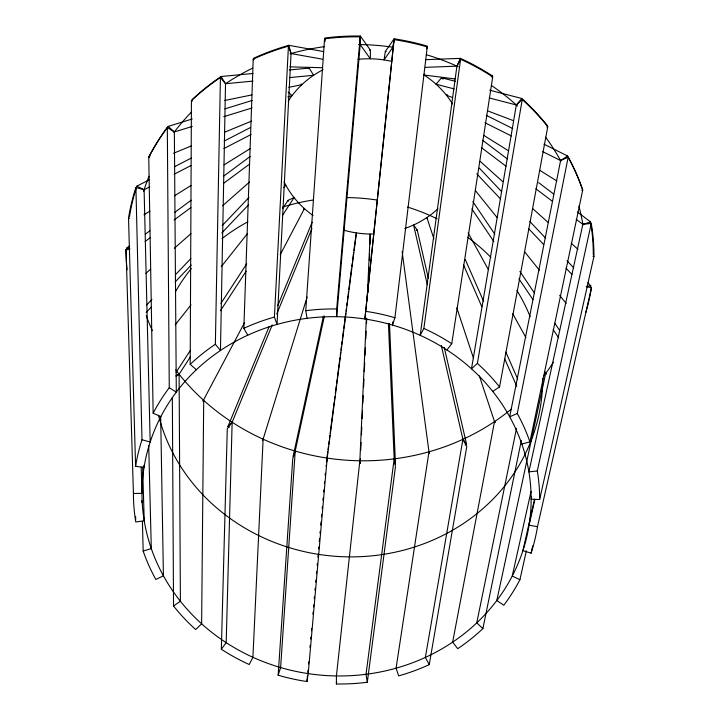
<?xml version="1.0" encoding="UTF-8"?>
<svg xmlns="http://www.w3.org/2000/svg" width="720" height="720" viewBox="0 0 720 720"><rect width="100%" height="100%" fill="white"/><g stroke="black" fill="none" stroke-linecap="round" stroke-linejoin="round"><path stroke-width="1.08" d="M388.431 323.271L394.164 458.856L395.442 466.83L367.308 682.254A203.256 187.371 5.5 0 1 336.402 683.973L336.42 675.936L359.856 460.773L366.309 319.059M196.353 369.747L190.188 364.356L191.421 100.647A234.126 215.829 5.5 0 1 220.419 77.499L225.522 83.727L220.464 350.496L215.361 344.259L220.419 77.499M325.089 40.122L324.828 38.007A233.316 215.082 5.5 0 1 360.315 36.027L360.171 44.568L336.69 316.692L336.681 308.97L360.162 36.846A234.126 215.829 5.5 0 0 324.558 38.835L305.766 310.698L307.08 318.339M360.315 36.027L370.458 50.256L370.314 58.797L360.171 44.568L360.162 36.846M307.116 297.045L263.115 439.173L252.909 657.297L249.228 664.515A203.256 187.371 5.5 0 1 221.328 649.242L227.286 428.796L232.146 422.217L272.25 324.927M247.743 335.214L243.837 328.311L253.215 59.121A234.126 215.829 5.5 0 1 288.432 46.17L291.06 53.55L277.029 324.441L274.41 317.07L288.432 46.17M367.155 300.528L370.179 234.036L370.116 244.116M360.135 463.212L360.333 458.856M360.729 450.135L361.08 442.503M361.431 434.871L361.773 427.239M362.169 418.518L362.52 410.886M362.871 403.263L363.213 395.631M363.609 386.91L363.96 379.278M364.302 371.646L364.707 362.925M365.049 355.293L365.4 347.67M365.796 338.949L366.138 331.317M366.489 323.685L366.741 318.231M367.929 292.077L368.28 284.445M368.676 275.724L369.018 268.092M369.369 260.46L369.666 253.926M356.058 235.017L356.427 232.911L327.186 458.082L308.223 673.623L306.963 681.552A203.256 187.371 5.5 0 1 278.154 675.225L292.752 458.73L295.218 451.062L324.369 316.053M306.963 681.552L307.512 675.342M307.782 672.228L307.971 670.158M308.511 663.939L308.7 661.869M309.969 647.361L310.158 645.291M310.707 639.072L310.887 636.993M311.436 630.783L311.616 628.704M312.894 614.196L313.074 612.126M313.533 606.951L313.713 604.872M314.262 598.653L314.442 596.583M314.991 590.364L315.171 588.294M315.72 582.075L315.9 580.005M316.449 573.786L316.629 571.716M317.178 565.497L317.358 563.427M317.907 557.208L318.087 555.138M318.636 548.919L318.816 546.849M319.275 541.665L319.545 538.551M320.004 533.376L320.184 531.306M320.733 525.087L321.012 521.973M321.462 516.798L321.642 514.719M322.191 508.509L322.38 506.43M322.92 500.211L323.109 498.141M323.649 491.922L323.838 489.852M324.378 483.633L324.567 481.563M325.116 475.344L325.296 473.274M426.582 48.123L427.167 46.071A233.316 215.082 5.5 0 0 394.101 38.808L364.887 319.005L394.065 39.636A234.126 215.829 5.5 0 1 427.248 46.926L394.929 317.718L392.49 325.071L392.868 321.894M336.402 683.973L336.627 681.903M326.484 461.538L327.753 451.8M328.032 449.631L328.455 446.382M328.734 444.222L329.157 440.973M329.436 438.804L329.859 435.555M330.138 433.395L333.513 407.412M333.648 406.332L334.215 401.994M334.494 399.834L334.917 396.585M335.34 393.336L336.321 385.758M336.6 383.598L337.167 379.26M337.302 378.18L339.975 357.615M340.254 355.446L340.677 352.197M340.956 350.037L341.379 346.788M341.667 344.619L342.081 341.37M342.369 339.21L343.494 330.543M343.773 328.383L344.331 324.054M344.475 322.965L345.735 313.227M346.023 311.058L346.302 308.898M346.725 305.649L347.148 302.4M347.427 300.231L347.985 295.902M348.129 294.822L348.552 291.573M348.831 289.413L351.504 268.839M351.783 266.679L352.206 263.43M352.485 261.261L353.61 252.603M353.889 250.434L355.932 235.719M491.841 76.797L492.399 75.897A233.316 215.082 5.5 0 0 460.377 58.365L456.921 66.159L420.201 335.331L423.855 328.428L460.575 59.265A234.126 215.829 5.5 0 1 492.714 76.86L451.755 343.71L446.931 349.965M394.101 38.808L385.326 51.48L384.066 59.922L392.841 47.25L394.065 39.636M325.935 466.02L326.007 465.525M326.484 462.546L327.186 458.082L326.511 461.952M546.867 125.883L547.263 125.532A233.316 215.082 5.5 0 0 521.82 98.496L516.33 104.967L471.483 368.82L477.387 363.393L522.234 99.531A234.126 215.829 5.5 0 1 547.767 126.666L499.545 386.946L492.714 391.383M402.138 251.559L428.976 451.782L396.081 668.187L398.673 675.882A203.256 187.371 5.5 0 0 429.246 664.641L466.785 446.535L462.906 439.308L441.324 345.546M521.811 444.024L529.92 441.891A203.256 187.371 5.5 0 0 517.266 413.487L568.17 157.239L560.601 160.56L542.637 151.587M516.519 428.328L476.757 622.881L482.895 628.596A203.256 187.371 5.5 0 1 457.722 648.693L452.646 642.132L494.514 421.605L479.367 375.903M482.895 628.596L521.334 440.487M529.92 441.891L582.75 189.954A234.126 215.829 5.5 0 0 568.17 157.239M323.433 316.125L293.13 456.444L295.218 451.062L280.62 667.557L278.154 675.225M531.621 497.061L531.135 499.23L539.658 499.518A203.256 187.371 5.5 0 0 537.309 470.952L591.264 223.425L582.849 224.334L576.243 219.348M531.027 491.481L512.244 576.045L519.93 579.708A203.256 187.371 5.5 0 1 503.82 605.232L496.809 600.498L545.67 373.374L544.662 371.538M519.93 579.708L526.347 550.827M539.658 499.518L593.964 256.338A234.126 215.829 5.5 0 0 591.264 223.425M534.519 499.203L522.927 550.62L531.081 553.167A203.256 187.371 5.5 0 0 537.489 526.662L591.471 287.595L586.206 286.704M534.852 499.617L529.065 525.231A194.715 179.505 5.5 0 1 215.766 635.409A194.715 179.505 5.5 0 1 264.834 328.302A194.715 179.505 5.5 0 1 529.065 525.231L537.489 526.662M531.081 553.167L532.737 545.814M426.645 48.762L427.248 46.926M229.194 427.446A233.316 215.082 5.5 0 1 227.898 426.609L269.226 326.376M277.731 305.73L312.165 222.201M276.705 314.118L311.949 228.618M262.422 440.532L263.115 439.173L262.512 440.109M244.377 322.929L202.959 401.094M280.215 254.709L304.425 208.611L303.453 209.295M460.575 59.265L456.921 66.159L425.385 67.347M424.647 74.124L424.089 75.024L454.986 78.948M176.031 372.375L190.404 350.298M220.941 303.381L246.69 263.826M282.627 208.629L288.009 200.349L294.075 197.604L282.69 215.082M190.476 356.751L179.1 374.229L176.094 376.317M220.419 310.752L246.168 271.197M221.328 649.242L226.179 642.663L232.146 422.217L227.898 426.609M492.111 77.643L492.714 76.86M175.23 324.828L191.025 304.875M221.292 266.643L247.617 233.406M283.815 187.695L285.795 185.193L284.949 185.418M455.598 81.387L441.549 77.751L436.068 84.222L454.122 88.893M146.583 305.073L151.929 299.457M175.617 274.563L190.899 258.507M222.228 225.585L248.976 197.478M146.151 312.444L151.506 306.828M175.194 281.934L191.241 265.068M221.805 232.947L248.544 204.849M522.234 99.531L516.33 104.967L489.24 97.965M145.89 273.33L150.633 269.154M174.366 248.247L190.98 233.613M222.624 205.731L249.525 182.043M447.21 94.536L446.418 95.229L452.331 97.479M127.008 249.768A233.316 215.082 5.5 0 1 126.999 247.761L129.636 245.808M145.476 234.072L149.868 230.814M174.501 212.562L191.214 200.178M223.758 176.058L250.155 156.501M145.143 241.47L150.417 237.555M174.168 219.96L190.881 207.567M223.425 183.456L248.94 164.547M203.049 400.824L203.697 400.374L201.627 623.808L195.696 629.559A203.256 187.371 5.5 0 1 173.529 606.006L172.341 397.548M173.529 606.006L180.396 601.236L179.1 374.229L176.067 375.606M582.129 188.604A233.316 215.082 5.5 0 0 567.603 155.997L560.601 160.56L509.688 416.817L517.266 413.487M546.912 127.224L547.767 126.666M143.955 214.821L150.048 211.023M174.438 195.822L190.989 185.508M224.082 164.88L250.209 148.599M129.483 216.603A233.316 215.082 5.5 0 1 136.845 186.183L149.049 179.883M174.402 166.788L191.313 158.058M224.181 141.084L250.479 127.512M149.733 186.84L144.099 189.747L135.909 187.533A234.126 215.829 5.5 0 0 128.529 218.061L135.585 466.29L144.045 467.397L143.982 465.183M174.15 174.231L191.052 165.51M223.92 148.536L251.163 134.469M173.484 153.279L191.493 145.863M224.514 132.255L251.523 121.122M150.066 156.006L149.643 155.718A233.316 215.082 5.5 0 1 168.138 126.414L192.312 118.944M224.892 108.882L252.225 100.44M192.231 126.441L174.357 131.958L167.319 127.557A234.126 215.829 5.5 0 0 148.752 156.96L153.144 413.244L160.866 416.574M223.758 116.703L252.135 107.928M287.874 96.894L292.077 95.589L288.189 92.124M593.298 254.754A233.316 215.082 5.5 0 0 590.607 221.958L582.849 224.334L528.894 471.861L537.309 470.952M160.677 416.97L163.422 575.811L155.817 579.465A203.256 187.371 5.5 0 1 143.163 551.061L151.299 548.604L148.716 445.635M581.733 190.224L582.75 189.954M224.739 100.476L251.892 94.914M288.819 87.345L301.851 84.672L301.176 83.871M192.501 99.999L192.159 99.603A233.316 215.082 5.5 0 1 221.049 76.527L252.99 73.467M289.323 69.984L309.15 68.085L313.614 75.285L289.395 77.607M221.049 76.527L225.522 83.727L253.053 81.09M425.97 59.661L460.377 58.365M586.935 286.038L590.814 285.903A233.316 215.082 5.5 0 1 590.508 287.784M142.65 467.244L144.216 520.767L135.765 522A203.256 187.371 5.5 0 1 133.425 493.434L126.036 249.318L129.78 249.309M133.425 493.434L141.975 493.398L141.183 467.244M289.845 66.87L322.56 67.716M592.902 256.302L593.964 256.338M490.41 75.645L492.399 75.897M128.529 218.061L129.582 218.196M254.16 59.202L253.737 58.221A233.316 215.082 5.5 0 1 288.828 45.315L323.316 51.525M322.407 59.193L291.06 53.55L288.828 45.315M126.999 247.761L129.843 248.337M489.717 90.198L521.82 98.496M135.909 187.533L141.993 439.785L150.183 442.008L144.099 189.747L136.845 186.183M487.773 110.925L513.369 120.645M546.48 373.716L545.67 373.374L546.552 373.968M148.752 156.96L149.724 157.374M486.288 115.353L512.766 128.592M543.96 144.18L567.603 155.997M484.956 122.76L511.434 135.99M483.777 135.369L508.716 150.939M539.901 170.397L556.821 180.963M167.319 127.557L169.263 387.72L176.301 392.121L174.357 131.958L168.138 126.414M482.562 140.22L507.303 158.931M538.65 182.646L553.491 193.878M577.413 211.968L590.607 221.958M481.392 147.591L506.133 166.311M535.833 188.775L552.33 201.249M191.421 100.647L192.186 101.322M480.204 161.37L502.749 181.656M532.827 208.71L547.857 222.228M571.248 243.27L577.926 249.282M427.464 218.097L426.879 217.548L433.917 238.806M495.099 422.154L494.514 421.605L495.144 422.424M479.358 168.111L501.651 191.673M529.884 221.508L545.49 238.005M567.036 260.775L573.723 267.84M587.844 282.762L590.814 285.903M476.784 173.871L500.562 198.999M528.804 228.843L543.663 244.548M565.956 268.11L571.896 274.392M475.506 190.746L497.025 217.494M524.412 251.541L539.415 270.189M559.629 295.317L566.154 303.426M428.373 278.406L417.231 229.977L413.568 225L427.329 284.76M465.138 444.933A233.316 215.082 5.5 0 0 466.569 444.285L462.906 439.308L425.367 657.414L429.246 664.641M472.833 201.582L494.847 234.252M519.912 271.467L534.591 293.247M554.769 323.199L559.656 330.462M471.843 208.908L493.857 241.578M518.922 278.793L532.989 299.664M553.158 329.616L558.666 337.788M253.215 59.121L253.701 59.985M468.171 233.019L488.43 269.712M512.748 313.749L525.915 337.599M429.444 452.799L428.976 451.782L429.462 453.231M465.291 259.551L483.624 301.365M505.881 352.134L517.671 379.017M463.518 264.906L481.851 306.72M504.549 358.488L516.771 386.361M456.822 307.89L473.373 357.84M444.267 347.436L466.569 444.285M324.558 38.835L325.044 41.697M367.308 682.254L366.03 674.289L394.164 458.856L395.469 464.508L389.511 323.496M135.612 516.645L135.702 519.858M141.894 500.625L141.948 502.722M142.425 521.64L143.163 551.061M542.601 378.495A194.715 179.505 5.5 0 1 371.052 555.93A194.715 179.505 5.5 0 1 158.508 415.242M175.365 291.924A194.715 179.505 5.5 0 1 191.259 268.578M221.967 238.59A194.715 179.505 5.5 0 1 247.914 221.769M282.636 207.117A194.715 179.505 5.5 0 1 313.587 199.953M346.536 197.595A194.715 179.505 5.5 0 1 376.353 199.935M407.547 207.081A194.715 179.505 5.5 0 1 437.13 218.835M467.694 237.312A194.715 179.505 5.5 0 1 490.878 257.328M516.861 290.367A194.715 179.505 5.5 0 1 530.154 316.638M553.509 362.232A225.585 207.963 5.5 0 1 543.429 376.29M511.38 409.059A225.585 207.963 5.5 0 1 175.725 369.882M152.343 330.651A225.585 207.963 5.5 0 1 146.25 315.666M143.514 191.556A225.585 207.963 5.5 0 1 149.058 176.265M173.961 132.489A225.585 207.963 5.5 0 1 191.655 111.861M225.522 83.727A225.585 207.963 5.5 0 1 252.639 68.148M290.043 53.838A225.585 207.963 5.5 0 1 324.432 46.665M358.623 44.55A225.585 207.963 5.5 0 1 392.841 47.25M426.303 54.711A225.585 207.963 5.5 0 1 458.226 66.762M491.391 85.437A225.585 207.963 5.5 0 1 517.5 106.029M545.616 137.214A225.585 207.963 5.5 0 1 560.907 161.118M578.907 206.046A225.585 207.963 5.5 0 1 582.93 224.838M437.958 208.8A94.986 87.561 5.5 0 1 404.748 228.537M373.806 234.027A94.986 87.561 5.5 0 1 343.791 230.184M313.11 215.568A94.986 87.561 5.5 0 1 284.094 181.962M288.207 101.178A94.986 87.561 5.5 0 1 323.064 69.714M358.011 59.346A94.986 87.561 5.5 0 1 391.698 61.371M423.711 74.781A94.986 87.561 5.5 0 1 452.61 104.04M417.231 229.977A102.708 94.68 5.5 0 1 416.286 230.409M288.648 201.141A102.708 94.68 5.5 0 1 288.009 200.349M308.295 68.661A102.708 94.68 5.5 0 1 309.15 68.085M369.495 50.247A102.708 94.68 5.5 0 1 370.458 50.256M385.326 51.48A102.708 94.68 5.5 0 1 386.226 51.615M441.549 77.751A102.708 94.68 5.5 0 1 443.061 79.146M135.585 466.29A203.256 187.371 5.5 0 1 141.993 439.785M153.144 413.244A203.256 187.371 5.5 0 1 169.263 387.72M190.188 364.356A203.256 187.371 5.5 0 1 215.361 344.259M243.837 328.311A203.256 187.371 5.5 0 1 274.41 317.07M305.766 310.698A203.256 187.371 5.5 0 1 336.681 308.97M366.111 311.391A203.256 187.371 5.5 0 1 394.929 317.718M423.855 328.428A203.256 187.371 5.5 0 1 451.755 343.71M477.387 363.393A203.256 187.371 5.5 0 1 499.545 386.946M591.471 287.595A234.126 215.829 5.5 0 1 585.873 312.363M127.071 269.757A234.126 215.829 5.5 0 1 126.036 249.318M359.856 460.773L359.856 463.284L359.856 460.773"/></g></svg>
